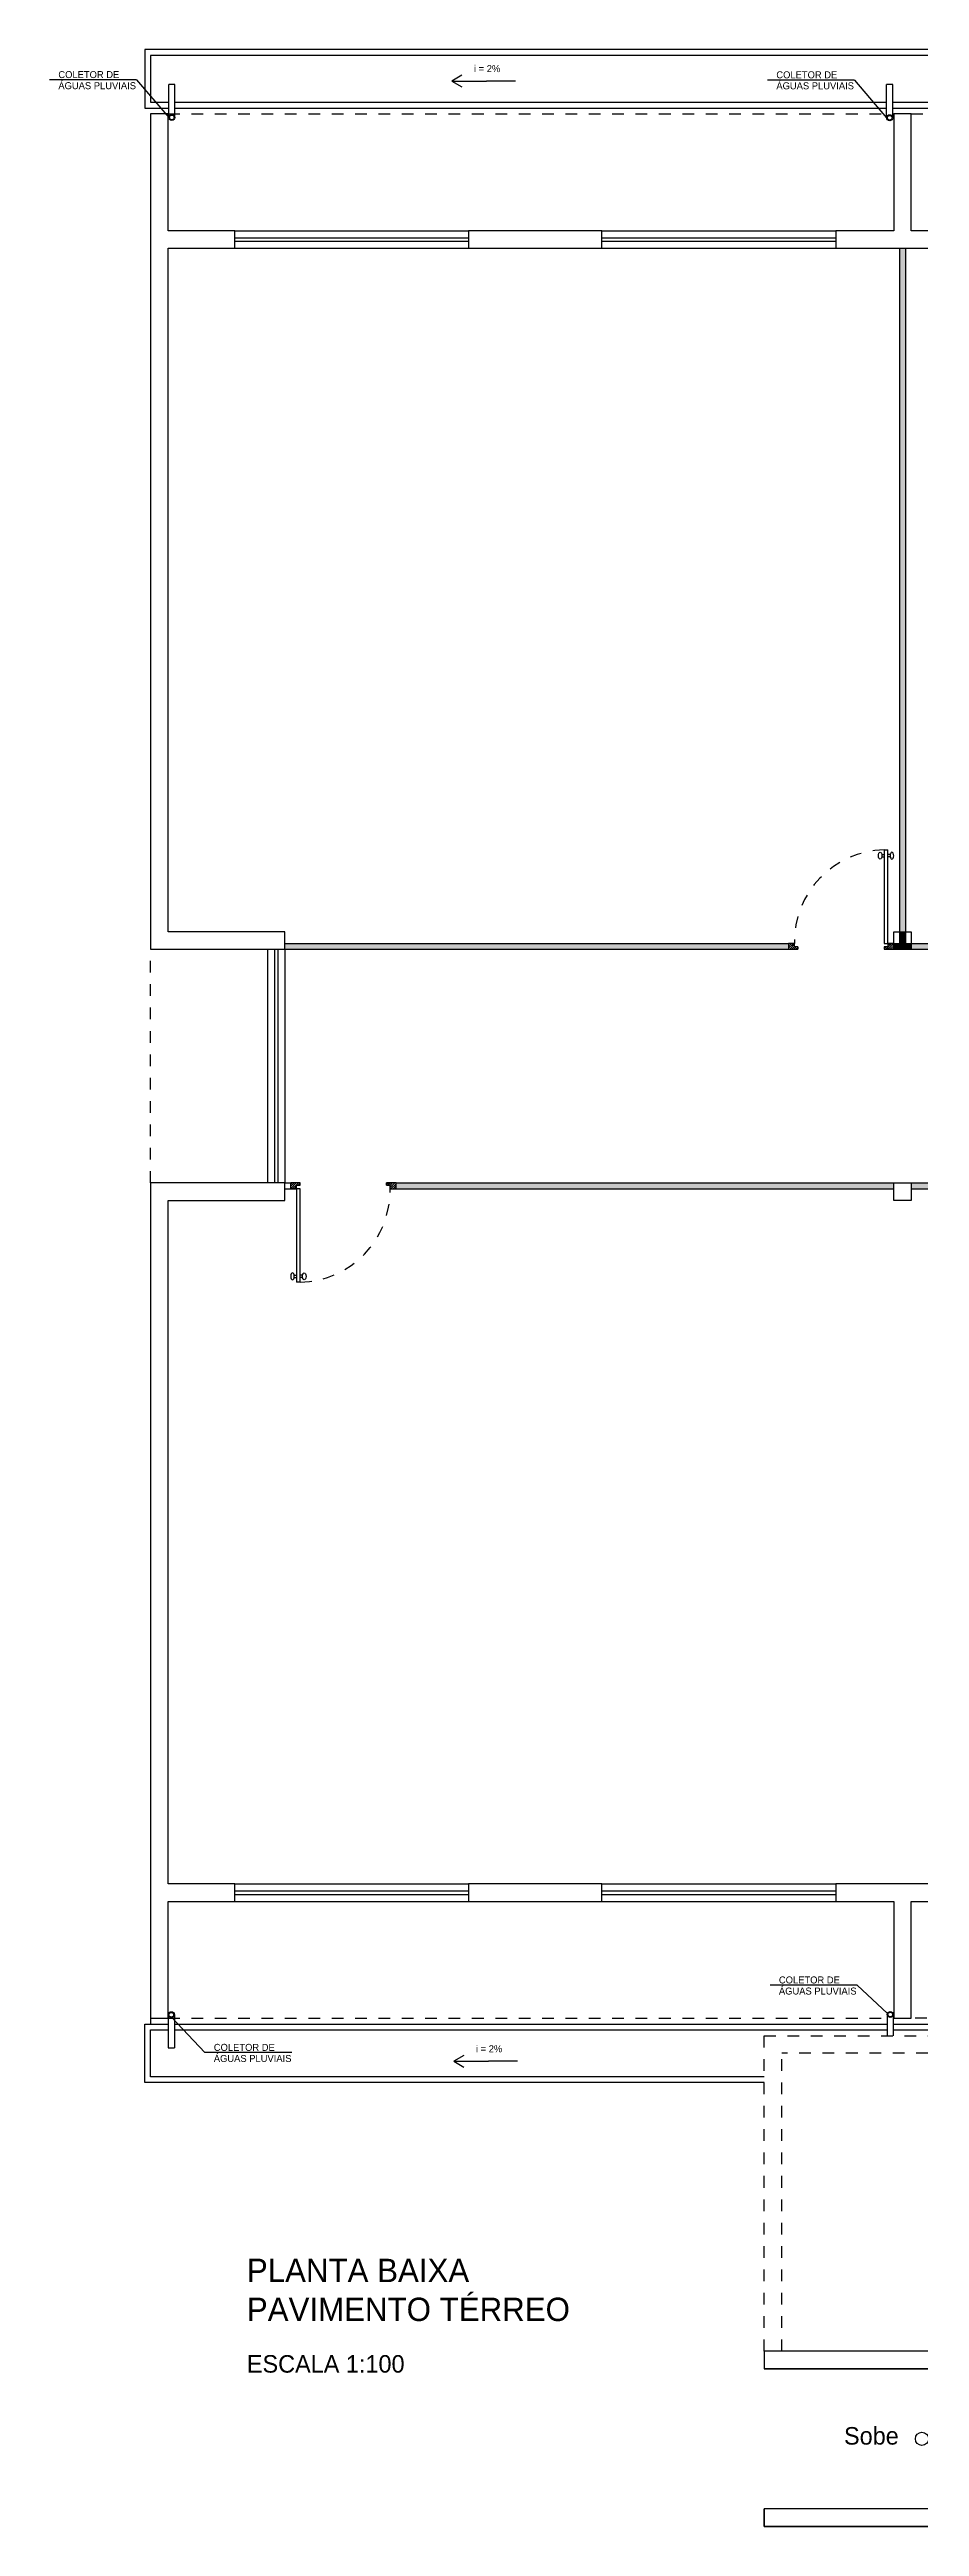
# Model space of a CAD drawing. Header units: millimetres. Extents: x 776 to 1595, y 411 to 1258.
# Drawn here: x 860.52 to 867.96, y 443.19 to 464.39 of the extents above; entities that cross this region are included whole.
import ezdxf

# ---------------------------------------------------------------- set-up
doc = ezdxf.new("R2010")
doc.units = ezdxf.units.MM
doc.linetypes.add('ACAD_ISO03W100', pattern=[30, 12, -18])
for name, color, linetype in [('can01', 1, 'Continuous'), ('can02', 2, 'Continuous'), ('can03', 3, 'Continuous'), ('COTAS-TEXTOS', 1, 'Continuous'), ('pena 01', 1, 'Continuous'), ('pena01', 1, 'Continuous'), ('pena02', 2, 'Continuous'), ('pena04', 4, 'Continuous'), ('TIGRECAD', 1, 'Continuous')]:
    doc.layers.add(name, color=color, linetype=linetype)
doc.styles.get("Standard").update_dxf_attribs({"font": 'ERASLGHT.TTF'})

msp = doc.modelspace()

# ---------------------------------------------------------------- hatches: boundary and pattern name
at = {"layer": 'pena01'}
h = msp.add_hatch(color=256, dxfattribs=at)
h.paths.add_polyline_path([(861.589, 463.805, 1), (861.538, 463.805, 1)])
h.paths.add_polyline_path([(861.544, 463.805, -1), (861.584, 463.805, -1)], flags=16)
h = msp.add_hatch(color=256, dxfattribs=at)
h.paths.add_polyline_path([(867.732, 463.803, 1), (867.68, 463.803, 1)])
h.paths.add_polyline_path([(867.686, 463.803, -1), (867.726, 463.803, -1)], flags=16)
h = msp.add_hatch(color=256, dxfattribs=at)
h.paths.add_polyline_path([(861.534, 447.566, 1), (861.586, 447.566, 1)])
h.paths.add_polyline_path([(861.579, 447.566, -1), (861.539, 447.566, -1)], flags=16)
h = msp.add_hatch(color=256, dxfattribs=at)
h.paths.add_polyline_path([(867.686, 447.568, 1), (867.737, 447.568, 1)])
h.paths.add_polyline_path([(867.731, 447.568, -1), (867.691, 447.568, -1)], flags=16)
at = {"layer": 'pena02'}
for points in [[(867.84, 456.836), (867.84, 462.686), (867.79, 462.686), (867.79, 456.836)], [(867.89, 456.686), (867.89, 456.736), (867.84, 456.736), (867.84, 456.836), (867.79, 456.836), (867.79, 456.736), (867.74, 456.736), (867.74, 456.686), (867.79, 456.686)], [(874.023, 456.686), (874.023, 456.736), (867.89, 456.736), (867.89, 456.686)], [(874.023, 454.636), (874.023, 454.686), (867.89, 454.686), (867.89, 454.636)]]:
    msp.add_hatch(color=0, dxfattribs=at).paths.add_polyline_path(points)
h = msp.add_hatch(color=0, dxfattribs=at)
h.paths.add_polyline_path([(867.74, 454.636), (867.74, 454.686), (863.482, 454.686), (863.482, 454.636)])
h.paths.add_polyline_path([(866.84, 456.686), (866.84, 456.736), (862.532, 456.736), (862.532, 456.686)])
h = msp.add_hatch(dxfattribs=at)
h.set_pattern_fill('LINE', color=0, scale=0.004, angle=45, style=0)
h.set_pattern_definition([(225, (2885.739106, 2397.98538), (0.00898025612, -0.00898025612), [])])
h.paths.add_polyline_path([(866.84, 456.736), (866.84, 456.686), (866.92, 456.686), (866.92, 456.706), (866.89, 456.706), (866.89, 456.736)])
h = msp.add_hatch(dxfattribs=at)
h.set_pattern_fill('LINE', color=0, scale=0.004, angle=45, style=0)
h.set_pattern_definition([(225, (2885.539106, 2397.98538), (0.00898025612, -0.00898025612), [])])
h.paths.add_polyline_path([(867.74, 456.736), (867.74, 456.686), (867.66, 456.686), (867.66, 456.706), (867.69, 456.706), (867.69, 456.736)])
h = msp.add_hatch(dxfattribs=at)
h.set_pattern_fill('LINE', color=0, scale=0.004, angle=45, style=0)
h.set_pattern_definition([(45, (-1155.217169, -1486.612615), (-0.00898025612, 0.00898025612), [])])
h.paths.add_polyline_path([(862.582, 454.636), (862.582, 454.686), (862.662, 454.686), (862.662, 454.666), (862.632, 454.666), (862.632, 454.636)])
h = msp.add_hatch(dxfattribs=at)
h.set_pattern_fill('LINE', color=0, scale=0.004, angle=45, style=0)
h.set_pattern_definition([(45, (-1155.417169, -1486.612615), (-0.00898025612, 0.00898025612), [])])
h.paths.add_polyline_path([(863.482, 454.636), (863.482, 454.686), (863.402, 454.686), (863.402, 454.666), (863.432, 454.666), (863.432, 454.636)])

# ---------------------------------------------------------------- linework, layer by layer
at = {"layer": 'can01'}
for p, q in [((864.503, 464.116), (864.256, 464.116)), ((864.521, 447.168), (864.274, 447.168))]:
    msp.add_line(p, q, dxfattribs=at)
for centre, radius in [((861.564, 463.805), 0.0258), ((861.564, 463.805), 0.02), ((867.706, 463.803), 0.0258), ((867.706, 463.803), 0.02), ((861.56, 447.566), 0.0258), ((861.559, 447.566), 0.02), ((867.711, 447.568), 0.0258), ((867.711, 447.568), 0.02)]:
    msp.add_circle(centre, radius, dxfattribs=at)
at = {"layer": 'can02', "color": 0}
msp.add_line((880.432, 443.186), (866.632, 443.186), dxfattribs=at)
for points in [[(861.532, 456.836), (861.532, 462.686), (862.103, 462.686), (862.103, 462.836), (861.532, 462.836), (861.532, 463.836), (861.382, 463.836), (861.382, 456.686), (862.532, 456.686), (862.532, 456.836), (861.532, 456.836)], [(861.382, 454.686), (861.382, 447.536), (861.532, 447.536), (861.532, 448.536), (862.103, 448.536), (862.103, 448.686), (861.532, 448.686), (861.532, 454.536), (861.532, 454.536), (862.532, 454.536), (862.532, 454.686), (861.382, 454.686)]]:
    msp.add_lwpolyline(points, dxfattribs=at)
for points in [[(868.386, 462.686), (868.386, 462.836), (867.89, 462.836), (867.89, 463.836), (867.74, 463.836), (867.74, 462.836), (867.244, 462.836), (867.244, 462.686)], [(865.244, 462.686), (865.244, 462.836), (864.103, 462.836), (864.103, 462.686)], [(865.244, 448.536), (865.244, 448.686), (864.103, 448.686), (864.103, 448.536)], [(867.89, 447.536), (867.89, 448.536), (868.386, 448.536), (868.386, 448.686), (867.244, 448.686), (867.244, 448.536), (867.74, 448.536), (867.74, 447.536)], [(880.432, 446.036), (879.082, 446.036), (879.082, 445.886), (880.282, 445.886), (880.282, 443.336), (866.632, 443.336), (866.632, 443.186), (880.432, 443.186)], [(879.082, 444.686), (866.632, 444.686), (866.632, 444.536), (879.082, 444.536)]]:
    msp.add_lwpolyline(points, close=True, dxfattribs=at)
msp.add_circle((867.982, 443.936), 0.0562, dxfattribs=at)
at = {"layer": 'can03', "color": 0, "ltscale": 0.2}
for p, q in [((879.082, 444.686), (866.632, 444.686)), ((866.632, 444.686), (866.632, 444.536)), ((879.082, 444.536), (866.632, 444.536)), ((880.282, 443.336), (866.632, 443.336)), ((866.632, 443.186), (866.632, 443.336))]:
    msp.add_line(p, q, dxfattribs=at)
at = {"layer": 'pena 01', "color": 0, "linetype": 'ACAD_ISO03W100', "ltscale": 0.005}
for p, q in [((861.532, 463.836), (867.74, 463.836)), ((867.89, 463.836), (874.023, 463.836)), ((861.382, 454.686), (861.382, 456.686)), ((861.532, 447.536), (867.74, 447.536)), ((874.023, 447.536), (867.89, 447.536)), ((866.632, 447.386), (880.282, 447.386)), ((866.632, 444.686), (866.632, 447.386)), ((880.432, 447.236), (866.782, 447.236)), ((866.782, 444.686), (866.782, 447.236))]:
    msp.add_line(p, q, dxfattribs=at)
for centre, start, end in [((867.675, 456.751), 91.0947, 181.0947), ((862.647, 454.621), 271.0947, 1.0947)]:
    msp.add_arc(centre, 0.785, start, end, dxfattribs=at)
at = {"layer": 'pena01'}
for p, q in [((880.132, 464.386), (861.332, 464.386)), ((861.332, 464.386), (861.332, 463.886)), ((880.132, 464.336), (861.382, 464.336)), ((861.382, 464.336), (861.382, 463.936)), ((861.262, 464.126), (861.538, 463.805)), ((867.404, 464.125), (867.68, 463.803)), ((861.332, 463.886), (861.538, 463.886)), ((861.382, 463.936), (861.538, 463.936)), ((861.589, 463.936), (867.68, 463.936)), ((861.589, 463.886), (867.68, 463.886)), ((867.732, 463.936), (873.966, 463.936)), ((867.732, 463.886), (873.966, 463.886)), ((861.382, 447.536), (861.382, 447.486)), ((861.332, 447.486), (861.534, 447.486)), ((861.332, 446.986), (861.332, 447.486)), ((861.382, 447.436), (861.534, 447.436)), ((861.382, 447.036), (861.382, 447.436)), ((861.586, 447.486), (867.685, 447.486)), ((861.586, 447.436), (867.685, 447.436)), ((867.737, 447.486), (873.967, 447.486)), ((867.737, 447.436), (873.967, 447.436)), ((866.632, 446.986), (861.332, 446.986)), ((866.632, 447.036), (861.382, 447.036))]:
    msp.add_line(p, q, dxfattribs=at)
at = {"layer": 'pena01', "color": 0}
for p, q in [((862.103, 462.836), (864.103, 462.836)), ((865.244, 462.836), (867.244, 462.836)), ((862.103, 462.686), (864.103, 462.686)), ((865.244, 462.686), (867.244, 462.686)), ((862.382, 456.686), (862.382, 454.686)), ((862.382, 456.686), (862.382, 454.686)), ((862.532, 456.686), (862.532, 454.686)), ((862.103, 448.686), (864.103, 448.686)), ((865.244, 448.686), (867.244, 448.686)), ((862.103, 448.536), (864.103, 448.536)), ((865.244, 448.536), (867.244, 448.536))]:
    msp.add_line(p, q, dxfattribs=at)
at = {"layer": 'pena02'}
for p, q in [((861.589, 464.088), (861.538, 464.088)), ((861.538, 463.805), (861.538, 464.088)), ((861.589, 463.805), (861.589, 464.088)), ((867.732, 464.086), (867.68, 464.086)), ((867.68, 463.803), (867.68, 464.086)), ((867.732, 463.803), (867.732, 464.086)), ((861.534, 447.566), (861.534, 447.283)), ((861.586, 447.566), (861.586, 447.283)), ((867.685, 447.568), (867.685, 447.386)), ((867.737, 447.568), (867.737, 447.386)), ((861.534, 447.283), (861.586, 447.283))]:
    msp.add_line(p, q, dxfattribs=at)
at = {"layer": 'pena02', "color": 0}
for p, q in [((862.103, 462.776), (864.103, 462.776)), ((862.103, 462.746), (864.103, 462.746)), ((865.244, 462.776), (867.244, 462.776)), ((865.244, 462.746), (867.244, 462.746)), ((867.79, 462.686), (867.79, 456.736)), ((867.84, 462.686), (867.84, 456.736)), ((867.639, 457.496), (867.66, 457.496)), ((867.66, 457.536), (867.69, 457.536)), ((867.66, 457.536), (867.66, 456.736)), ((867.69, 456.736), (867.69, 457.536)), ((867.711, 457.496), (867.69, 457.496)), ((867.639, 457.476), (867.66, 457.476)), ((867.711, 457.476), (867.69, 457.476)), ((862.442, 456.686), (862.442, 454.686)), ((862.472, 456.686), (862.472, 454.686)), ((862.532, 456.736), (866.84, 456.736)), ((862.532, 456.686), (866.84, 456.686)), ((866.84, 456.736), (866.84, 456.686)), ((866.89, 456.736), (866.84, 456.736)), ((866.84, 456.686), (866.92, 456.686)), ((866.89, 456.736), (866.89, 456.706)), ((866.92, 456.706), (866.89, 456.706)), ((866.92, 456.706), (866.92, 456.686)), ((867.66, 456.736), (867.69, 456.736)), ((867.66, 456.736), (867.79, 456.736)), ((867.66, 456.706), (867.66, 456.686)), ((867.69, 456.706), (867.66, 456.706)), ((867.66, 456.686), (867.79, 456.686)), ((867.69, 456.736), (867.69, 456.686)), ((867.69, 456.736), (867.69, 456.706)), ((867.74, 456.736), (867.69, 456.736)), ((867.79, 456.686), (875.072, 456.686)), ((867.84, 456.736), (874.023, 456.736)), ((862.532, 454.686), (862.582, 454.686)), ((862.532, 454.636), (862.582, 454.636)), ((862.662, 454.686), (862.582, 454.686)), ((862.582, 454.636), (862.582, 454.686)), ((862.662, 454.636), (862.582, 454.636)), ((862.582, 454.636), (862.632, 454.636)), ((862.632, 454.666), (862.662, 454.666)), ((862.632, 454.636), (862.632, 454.666)), ((862.632, 454.636), (862.632, 454.666)), ((862.662, 454.636), (862.632, 454.636)), ((862.632, 454.636), (862.632, 453.836)), ((862.662, 454.666), (862.662, 454.686)), ((862.662, 453.836), (862.662, 454.636)), ((863.482, 454.686), (863.402, 454.686)), ((863.402, 454.666), (863.402, 454.686)), ((863.402, 454.666), (863.432, 454.666)), ((863.432, 454.636), (863.432, 454.666)), ((863.432, 454.636), (863.482, 454.636)), ((863.482, 454.686), (867.74, 454.686)), ((863.482, 454.636), (863.482, 454.686)), ((863.482, 454.636), (867.74, 454.636)), ((867.89, 454.686), (874.023, 454.686)), ((867.89, 454.636), (874.023, 454.636)), ((862.611, 453.896), (862.632, 453.896)), ((862.683, 453.896), (862.662, 453.896)), ((862.611, 453.876), (862.632, 453.876)), ((862.662, 453.836), (862.632, 453.836)), ((862.683, 453.876), (862.662, 453.876)), ((862.103, 448.626), (864.103, 448.626)), ((862.103, 448.596), (864.103, 448.596)), ((865.244, 448.626), (867.244, 448.626)), ((865.244, 448.596), (867.244, 448.596))]:
    msp.add_line(p, q, dxfattribs=at)
for centre, major_axis in [((867.625, 457.486), (0, 0.03)), ((862.697, 453.886), (0, -0.03))]:
    msp.add_ellipse(centre, major_axis=major_axis, ratio=0.5, dxfattribs=at)
at = {"layer": 'pena02', "color": 0, "extrusion": (0, 0, -1)}
for centre, major_axis in [((867.725, 457.486), (0, 0.03)), ((862.597, 453.886), (0, -0.03))]:
    msp.add_ellipse(centre, major_axis=major_axis, ratio=0.5, dxfattribs=at)
at = {"layer": 'pena04', "color": 0}
for points in [[(867.74, 456.686), (867.74, 456.836), (867.89, 456.836), (867.89, 456.686)], [(867.74, 454.536), (867.74, 454.686), (867.89, 454.686), (867.89, 454.536)]]:
    msp.add_lwpolyline(points, close=True, dxfattribs=at)
at = {"layer": 'TIGRECAD'}
for p, q in [((861.262, 464.126), (860.518, 464.126)), ((864.046, 464.166), (863.959, 464.116)), ((863.959, 464.116), (864.256, 464.116)), ((863.959, 464.116), (864.046, 464.066)), ((867.404, 464.125), (866.66, 464.125)), ((867.427, 447.818), (866.683, 447.818)), ((867.427, 447.818), (867.688, 447.578)), ((861.847, 447.242), (861.561, 447.546)), ((862.591, 447.242), (861.847, 447.242)), ((864.063, 447.218), (863.977, 447.168)), ((863.977, 447.168), (864.274, 447.168)), ((863.977, 447.168), (864.063, 447.118))]:
    msp.add_line(p, q, dxfattribs=at)

# ---------------------------------------------------------------- texts
at = {"layer": 'COTAS-TEXTOS', "color": 1}
for s, p in [('ÁGUAS PLUVIAIS', (860.593, 464.047)), ('COLETOR DE', (860.593, 464.142)), ('i = 2%', (864.149, 464.193)), ('ÁGUAS PLUVIAIS', (866.736, 464.046)), ('COLETOR DE', (866.736, 464.14)), ('ÁGUAS PLUVIAIS', (866.758, 447.739)), ('COLETOR DE', (866.758, 447.834)), ('ÁGUAS PLUVIAIS', (861.923, 447.162)), ('COLETOR DE', (861.923, 447.257)), ('i = 2%', (864.166, 447.245))]:
    msp.add_text(s, height=0.06, dxfattribs=at).set_placement(p)
at = {"layer": 'pena02', "color": 0, "char_height": 0.2, "width": 11.6204, "attachment_point": 1}
for s, insert in [('{\\fEras Demi ITC|b0|i0|c0|p34;PLANTA BAIXA\\PPAVIMENTO TÉRREO}', (862.206, 445.478)), ('{\\fEras Demi ITC|b0|i0|c0|p34;\\H0.75x;ESCALA 1:100}', (862.206, 444.653)), ('{\\fEras Demi ITC|b0|i0|c0|p34;\\H0.75x;Sobe}', (867.315, 444.037))]:
    msp.add_mtext(s, dxfattribs=dict(at, insert=insert))

doc.saveas('drawing.dxf')
